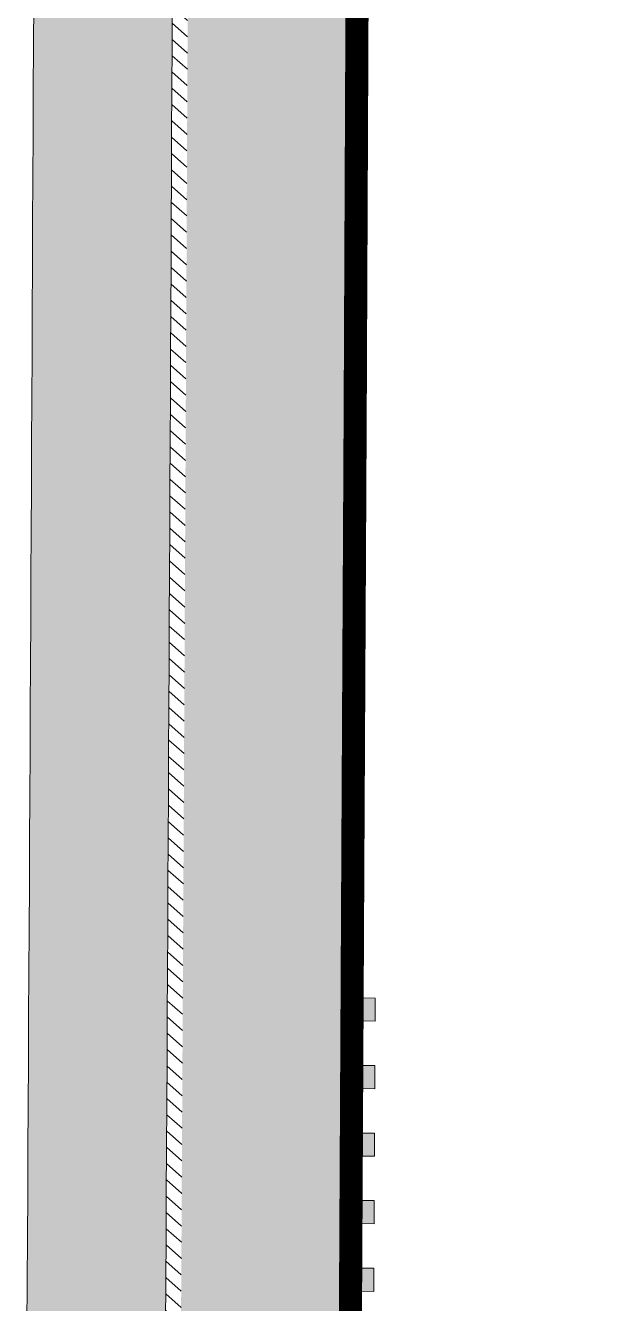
# Model space of a CAD drawing. Header units: inches. Extents: x 685564 to 685654, y 2762991 to 2763113.
# Drawn here: x 685630.14 to 685637.59, y 2763069 to 2763085.58 of the extents above; entities that cross this region are included whole.
import ezdxf

# ---------------------------------------------------------------- set-up
doc = ezdxf.new("R2010")
doc.units = ezdxf.units.IN
doc.header["$MEASUREMENT"] = 0
for name, color, linetype, lineweight in [('BASE SITE$0$L-HS-PATTERN', 251, 'Continuous', 9), ('HDB -HS-BASE- ASPHALT-COLOR (BLUE)', 253, 'Continuous', 9), ('HDB -HS-BASE- ASPHALT-COLOR (RED)', 253, 'Continuous', 9), ('HDB -HS-BASE- ASPHALT-COLOR (WHITE)', 253, 'Continuous', 9), ('HDB -HS-BASE- CURB CONC. 15 CM', 34, 'Continuous', 20), ('HDB -HS-BASE- LIMIT OF WORK', 1, 'Continuous', 9), ('HDB -HS-BASE- SEPERATION LINE', 253, 'Continuous', 9)]:
    doc.layers.add(name, color=color, linetype=linetype, lineweight=lineweight)

# ---------------------------------------------------------------- blocks, each defined once
blk = doc.blocks.new('BASE SITE$0$MARKERS')
at = {"extrusion": (8.12745e-05, 1.22441e-05, 1)}
blk.add_hatch(color=256, dxfattribs=at).paths.add_polyline_path([(0.022, -0.148), (0.319, -0.104), (0.274, 0.193), (-0.022, 0.148)])
blk.add_lwpolyline([(0.022, -0.148), (0.319, -0.104), (0.274, 0.193), (-0.022, 0.148)], close=True, dxfattribs=at)

msp = doc.modelspace()

# ---------------------------------------------------------------- hatches: boundary and pattern name
at = {"layer": 'HDB -HS-BASE- ASPHALT-COLOR (BLUE)'}
h = msp.add_hatch(dxfattribs=at)
h.set_pattern_fill('BOX', color=256, scale=0.035, angle=224)
h.set_pattern_definition([(349.39167, (685662.7135, 2762594.4559), (0.1636598, 0.8738057), []), (349.39167, (685662.6726, 2762594.23745), (0.1636598, 0.8738057), []), (259.39167, (685662.7135, 2762594.4559), (0.8738057, -0.1636598), [-0.22225, 0.22225]), (259.39167, (685662.932, 2762594.415), (0.8738057, -0.1636598), [-0.22225, 0.22225]), (259.39167, (685663.1504, 2762594.3741), (0.8738057, -0.1636598), [0.22225, -0.22225]), (259.39167, (685663.3689, 2762594.3332), (0.8738057, -0.1636598), [0.22225, -0.22225]), (349.39167, (685662.6317, 2762594.019), (0.1636598, 0.8738057), [0.22225, -0.22225]), (349.39167, (685662.5908, 2762593.80055), (0.1636598, 0.8738057), [0.22225, -0.22225])])
h.paths.add_polyline_path([(685614.076, 2763104.517, -0.054593), (685614.61, 2763102.441, -0.001573), (685620.112, 2763102.177, -0.40059), (685632.258, 2763089.337, -0.000516), (685632.059, 2763052.672, -0.002999), (685631.893, 2763030.165, 0.003689), (685631.823, 2763015.737), (685633.87, 2763017.802, -0.003161), (685633.943, 2763030.139, 0.002998), (685634.109, 2763052.664, 0.000516), (685634.308, 2763089.328, 0.40059), (685620.217, 2763104.224, 0.001752)])
at = {"layer": 'HDB -HS-BASE- ASPHALT-COLOR (RED)'}
h = msp.add_hatch(dxfattribs=at)
h.set_pattern_fill('BRSTONE', color=256, scale=0.03, angle=135)
h.set_pattern_definition([(170.39167, (685662.71354, 2762594.4559), (-0.04197171, -0.24793247), []), (260.39167, (685662.03736, 2762594.57037), (0.33368354, -0.31152596), [0.25146, -0.25146]), (260.39167, (685662.1125, 2762594.55766), (0.33368354, -0.31152596), [0.25146, -0.25146]), (170.39167, (685662.03036, 2762594.52905), (-0.41762696, -0.18433897), [-0.6858, 0.0762]), (170.39167, (685662.02337, 2762594.48773), (-0.41762696, -0.18433897), [-0.6858, 0.0762]), (170.39167, (685662.01637, 2762594.4464), (-0.41762696, -0.18433897), [-0.6858, 0.0762]), (170.39167, (685662.00938, 2762594.40509), (-0.41762696, -0.18433897), [-0.6858, 0.0762]), (170.39167, (685662.00238, 2762594.36376), (-0.41762696, -0.18433897), [-0.6858, 0.0762])])
h.paths.add_polyline_path([(685632.058, 2763089.338, 0.40059), (685620.102, 2763101.977, 0.001563), (685614.637, 2763102.24, -0.04658), (685614.69, 2763100.41, -0.001525), (685620.01, 2763100.154, -0.40059), (685630.258, 2763089.321, -0.000516), (685630.059, 2763052.665, -0.002998), (685629.894, 2763030.189, 0.004201), (685629.83, 2763013.727), (685631.624, 2763015.536, -0.00374), (685631.693, 2763030.167, 0.002999), (685631.859, 2763052.673, 0.000516)])
at = {"layer": 'HDB -HS-BASE- ASPHALT-COLOR (WHITE)'}
h = msp.add_hatch(dxfattribs=at)
h.set_pattern_fill('ANSI31', color=256, scale=0.05, angle=58)
h.set_pattern_definition([(138.391672, (685662.71354, 2762594.4559), (-0.10541554, -0.118697626), [])])
edge = h.paths.add_edge_path()
edge.add_arc((686609.564, 2763018.206), 977.943, 179.299129, 180.156355)
edge.add_line((685631.624, 2763015.537), (685631.823, 2763015.739))
edge.add_arc((686609.564, 2763018.206), 977.743, 179.299129, 180.144595, ccw=False)
edge.add_arc((683754.738, 2763055.21), 1877.323, 359.235649, 359.922721)
edge.add_arc((667863.193, 2763167.423), 17769.236, 359.630007, 359.7482154)
edge.add_arc((685619.458, 2763089.393), 12.8, 359.7482, 447.0705)
edge.add_arc((685575.382, 2762228.124), 875.196, 87.07045, 87.431042)
edge.add_arc((685604.866, 2763101.041), 9.844, 366.9939, 368.1764, ccw=False)
edge.add_arc((685575.382, 2762228.124), 874.996, 87.07045, 87.428697, ccw=False)
edge.add_arc((685619.458, 2763089.393), 12.6, -0.2518, 87.0705, ccw=False)
edge.add_arc((667863.193, 2763167.423), 17769.036, 359.630007, 359.7482154, ccw=False)
edge.add_arc((683754.665, 2763055.21), 1877.195, 359.235656, 359.922732, ccw=False)
edge.add_arc((685631.894, 2763030.166), 0.201, 179.2357, 179.299)

# ---------------------------------------------------------------- linework, layer by layer
at = {"layer": 'HDB -HS-BASE- CURB CONC. 15 CM'}
msp.add_lwpolyline([(685629.83, 2763013.727, -0.004201), (685629.894, 2763030.189, 0.002998), (685630.059, 2763052.665, 0.000516), (685630.258, 2763089.321, 0.40059), (685620.01, 2763100.154, 0.001524), (685614.692, 2763100.41)], format="xyb", dxfattribs=at)
at = {"layer": 'HDB -HS-BASE- LIMIT OF WORK', "lineweight": 0, "const_width": 0.3}
msp.add_lwpolyline([(685634.02, 2763017.954), (685627.19, 2763011.063), (685585.04, 2763010.495), (685578.022, 2763017.451), (685578.065, 2763019.633), (685579.771, 2763099.817), (685585.486, 2763105.462, -0.012019), (685627.636, 2763103.963), (685634.546, 2763096.484, 0.014643), (685634.48, 2763094.629, -0.00059), (685634.259, 2763052.663, -0.002998), (685634.093, 2763030.137, 0.003122)], format="xyb", close=True, dxfattribs=at)
at = {"layer": 'HDB -HS-BASE- SEPERATION LINE'}
msp.add_arc((667863.193, 2763167.423), 17769.036, 359.630007, 359.7482154, dxfattribs=at)

# ---------------------------------------------------------------- block references
at = {"layer": 'BASE SITE$0$L-HS-PATTERN', "extrusion": (-8.21901e-05, 5.02209e-07, 1), "xscale": -1, "rotation": 188.2171857564212}
for p in [(685634.375, 2763072.813, -54.965), (685634.37, 2763071.937, -54.965), (685634.366, 2763071.06, -54.965), (685634.361, 2763070.184, -54.965), (685634.356, 2763069.307, -54.965)]:
    msp.add_blockref('BASE SITE$0$MARKERS', p, dxfattribs=at)

doc.saveas('drawing.dxf')
